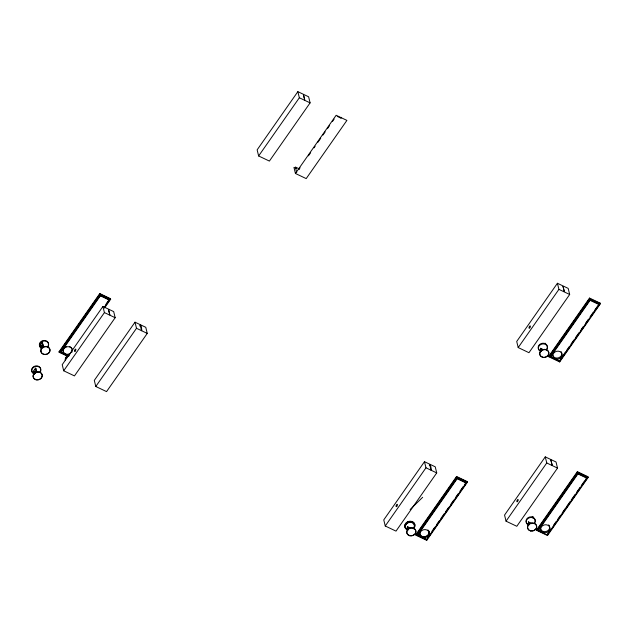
<?xml version="1.0" encoding="UTF-8"?>
<svg xmlns="http://www.w3.org/2000/svg" width="632" height="632" viewBox="0 0 632 632"><rect width="100%" height="100%" fill="white"/><g stroke="black" fill="none" stroke-linecap="round" stroke-linejoin="round"><path stroke-width="0.95" d="M41.862 347.331C41.112 340.774 42.502 352.048 41.996 345.349M41.42 349.512L40.314 344.977L42.218 342.26L43.75 347M41.696 343.824L42.644 342.465M36.846 371.979L35.534 368.148L33.63 370.865L34.515 374.492M35.013 369.712L35.961 368.353M67.466 356.235L59.195 352.293L59.06 351.763L99.777 293.564L110.529 298.683L110.663 299.213L104.438 308.108M59.195 352.293L99.903 294.093L99.777 293.564M104.367 307.294L109.257 299.584L100.219 295.278L60.593 351.929L60.727 352.459L68.114 355.982M60.727 352.459L100.354 295.815L100.219 295.278M102.921 306.481L62.213 364.68L63.698 370.787L74.458 375.906L115.166 317.706L113.681 311.6L102.921 306.481L104.414 312.587L63.698 370.787M105.907 304.371L108.696 300.382M106.571 304.34L109.968 299.497M135.011 322.186L94.302 380.385L95.788 386.484L106.547 391.611L147.256 333.412L145.771 327.305L135.011 322.186L136.504 328.292L95.788 386.484M297.854 91.656L257.145 149.855L258.63 155.962L269.39 161.081L310.099 102.882L308.613 96.775L297.854 91.656L299.347 97.763L258.63 155.962M139.838 325.867C141.679 321.743 142.745 339.305 140.383 325.093M140.051 325.97L140.596 325.196M295.436 173.476L336.145 115.277L346.905 120.404L306.196 178.603L295.436 173.476L293.951 167.369L296.432 168.554M298.944 169.392L300.058 167.796M308.432 155.828L310.66 152.636M314.009 147.849L315.131 146.253M317.92 142.263L320.708 138.274M322.944 135.082L325.172 131.891M327.408 128.699L329.635 125.507M332.432 121.518L334.107 119.124M340.964 118.137L341.501 117.362L340.743 118.034L337.219 116.359M424.475 461.692L383.766 519.891L385.251 525.998L396.011 531.117L436.72 472.918L435.235 466.811L424.475 461.692L425.968 467.798L385.251 525.998M429.333 465.507C431.174 461.392 432.169 478.614 429.878 464.733M429.547 465.61L430.092 464.836M557.424 283.262L516.715 341.462L518.201 347.568L528.96 352.695L569.669 294.496L568.184 288.389L557.424 283.262L558.917 289.369L518.201 347.568M414.892 525.445A5.127 4.337 -13.7 0 0 410.61 521.242A5.127 4.337 -13.7 0 0 404.914 524.742A5.127 4.337 -13.7 0 0 407.853 529.782L407.648 526.725L410.658 528.154M540.992 351.408L540.597 348.295L543.615 349.733M456.565 476.496L415.856 534.696L415.982 535.225L426.734 540.344L467.451 482.145L467.325 481.616L456.565 476.496L456.691 477.026L415.982 535.225M457.015 478.211L417.389 534.862L417.515 535.391L426.553 539.688L466.179 483.046L466.045 482.516L457.015 478.211L457.141 478.74L417.515 535.391M548.805 356.266L589.514 298.075L600.274 303.194L600.4 303.723L559.691 361.923L548.932 356.803L548.805 356.266L559.557 361.393L559.691 361.923M548.932 356.803L589.64 298.604L589.514 298.075M589.964 299.789L590.091 300.318L550.464 356.969L550.338 356.432L589.964 299.789L598.994 304.087L599.128 304.616L559.502 361.267L561.042 358.344M427.54 537.563L429.768 534.372M432.004 531.18L434.792 527.191M436.467 524.797L439.256 520.808M440.931 518.414L444.28 513.626M445.394 512.031L448.744 507.243M450.979 504.052L453.768 500.07M455.443 497.676L458.232 493.687M459.906 491.293L463.256 486.506M464.37 484.91L466.045 482.516M428.306 537.39L432.264 531.733M433.963 529.308L437.352 524.457M440.18 520.413L443.008 516.376M444.699 513.95L448.096 509.1M450.355 505.869L453.752 501.018M454.882 499.399L458.84 493.742M462.229 488.892L465.626 484.041M562.164 356.748L565.506 351.961M566.628 350.365L569.416 346.375M571.091 343.982L573.88 339.992M575.554 337.599L578.904 332.811M581.14 329.62L583.368 326.428M585.603 323.236L588.392 319.247M590.067 316.853L593.416 312.066M594.53 310.47L597.88 305.683M559.557 361.393L561.816 358.154M562.954 356.543L566.912 350.878M568.603 348.461L572.56 342.797M574.259 340.372L577.656 335.521M580.476 331.484L583.304 327.439M585.003 325.014L588.4 320.163M590.659 316.932L594.048 312.082M595.178 310.47L600.274 303.194M545.266 456.865L504.557 515.064L506.042 521.171L516.802 526.29L557.511 468.091L556.026 461.984L545.266 456.865L546.759 462.972L506.042 521.171M531.18 523.715L531.449 523.328L528.439 521.898L528.834 525.002M536.639 529.869L577.356 471.669L588.108 476.789L588.242 477.318L547.525 535.517L536.773 530.398L536.639 529.869L547.399 534.988L547.525 535.517M536.773 530.398L577.482 472.199L577.356 471.669M577.798 473.384L577.932 473.913L538.306 530.564L538.172 530.035L577.798 473.384L586.836 477.689L586.97 478.219L547.344 534.862L547.209 534.332M547.77 533.534L551.12 528.747M553.348 525.555L556.144 521.566M557.819 519.172L560.608 515.183M562.283 512.789L565.632 508.002M566.746 506.406L570.096 501.618M571.209 500.023L575.12 494.437M576.795 492.044L580.137 487.256M581.258 485.66L584.608 480.873M585.722 479.285L586.836 477.689M551.357 529.332L554.754 524.481M555.884 522.862L558.712 518.825M561.532 514.78L564.36 510.735M566.059 508.31L569.448 503.459M571.715 500.228L575.104 495.377M576.234 493.766L580.192 488.102M581.89 485.676L586.978 478.408M35.4 373.196L35.258 371.158L35.179 373.22M410.136 509.511L422.666 497.281M531.623 517.371L532.91 516.763L533.045 517.292M407.845 529.545L406.676 528.913A4.614 3.903 -13.7 0 1 408.627 522.166A4.614 3.903 -13.7 0 1 414.308 526.551M299.347 97.763L310.099 102.882M589.64 298.604L600.4 303.723M590.091 300.318L599.128 304.616M558.917 289.369L569.669 294.496M299.457 168.965L295.349 167.006L296.708 172.583M540.328 348.682L542.588 349.757M550.338 356.432L558.546 360.343M577.482 472.199L588.242 477.318M577.932 473.913L586.97 478.219M546.759 462.972L557.511 468.091M99.903 294.093L110.663 299.213M100.354 295.815L109.383 300.113M456.691 477.026L467.451 482.145M457.141 478.74L466.179 483.046M104.414 312.587L115.166 317.706M136.504 328.292L147.256 333.412M425.968 467.798L436.72 472.918M538.172 530.035L541.458 531.599M61.415 352.316L66.344 354.663M59.06 351.763L62.371 353.335M40.314 344.977L40.748 345.183M407.379 527.112L409.639 528.186M420.667 536.426L426.418 539.159L426.553 539.688M416.678 535.091L419.988 536.663M421.647 537.453L426.608 539.815L426.734 540.344M35.313 371.229C36.174 371.213 34.302 372.659 35.605 373.425M34.855 371.893L35.281 372.098M545.068 343.16L545.203 343.697M540.597 348.295L541.261 351.021M528.439 521.898L529.103 524.615M407.648 526.725L408.312 529.442M407.853 529.782L407.917 530.043A5.127 4.337 -13.7 0 1 405.46 523.991A5.127 4.337 -13.7 0 1 412.941 522.182A5.127 4.337 -13.7 0 1 413.518 528.684M42.218 342.26L43.545 347.703M35.534 368.148L36.64 372.683M34.065 371.071L34.507 372.88M532.91 516.763L532.91 517.987M43.363 354.054A4.614 3.903 -13.7 0 1 41.214 349.054A4.614 3.903 -13.7 0 1 47.123 346.636A4.614 3.903 -13.7 0 1 49.683 351.471M49.494 351.858A4.614 3.903 -13.7 0 1 46.634 354.102M46.168 354.22A4.614 3.903 -13.7 0 1 43.806 354.189M41.23 348.232A4.614 3.903 -13.7 0 1 40.464 342.749A4.614 3.903 -13.7 0 1 46.894 341.667A4.614 3.903 -13.7 0 1 47.661 347.15M41.491 347.908A4.614 3.903 -13.7 0 1 39.824 342.947A4.614 3.903 -13.7 0 1 45.52 340.616A4.614 3.903 -13.7 0 1 48.372 345.096M48.04 345.886A4.614 3.903 -13.7 0 1 47.803 346.265M409.71 535.517A4.614 3.903 -13.7 0 1 407 530.643A4.614 3.903 -13.7 0 1 412.878 527.918A4.614 3.903 -13.7 0 1 415.595 532.792M415.406 533.187A4.614 3.903 -13.7 0 1 413.842 534.822M413.431 535.059A4.614 3.903 -13.7 0 1 412.538 535.423M411.598 535.628A4.614 3.903 -13.7 0 1 410.168 535.604M407.948 529.94A4.614 3.903 -13.7 0 1 406.099 524.434A4.614 3.903 -13.7 0 1 412.807 522.996A4.614 3.903 -13.7 0 1 413.249 528.802M414.323 524.647A4.614 3.903 -13.7 0 1 414.387 525.461M405.404 526.97A4.614 3.903 -13.7 0 1 405.238 526.172M405.231 525.761A4.614 3.903 -13.7 0 1 405.373 524.939M405.704 524.141A4.614 3.903 -13.7 0 1 405.934 523.77M406.526 523.083A4.614 3.903 -13.7 0 1 408.114 522.064M409.03 521.779A4.614 3.903 -13.7 0 1 411.835 521.945M412.254 522.119A4.614 3.903 -13.7 0 1 413.857 523.509M428.433 530.635A4.669 3.95 -13.7 0 1 425.36 536.576A4.669 3.95 -13.7 0 1 419.711 532.91M419.996 531.67A4.669 3.95 -13.7 0 1 420.185 531.275M427.896 529.979A4.669 3.95 -13.7 0 1 428.188 530.295M528.565 529.64A4.614 3.903 -13.7 0 1 528.921 524.26A4.614 3.903 -13.7 0 1 535.162 523.77A4.614 3.903 -13.7 0 1 535.683 529.087M535.367 529.418A4.614 3.903 -13.7 0 1 535.012 529.719M534.633 529.995A4.614 3.903 -13.7 0 1 533.787 530.43M533.329 530.596A4.614 3.903 -13.7 0 1 528.889 529.924M528.739 525.113A4.614 3.903 -13.7 0 1 526.804 519.725A4.614 3.903 -13.7 0 1 533.337 518.019A4.614 3.903 -13.7 0 1 534.356 523.644M526.796 523.225A4.614 3.903 -13.7 0 1 529.821 516.952A4.614 3.903 -13.7 0 1 535.035 521.455M534.704 522.253A4.614 3.903 -13.7 0 1 534.475 522.625M527.404 523.817A4.614 3.903 -13.7 0 1 527.08 523.533M549.627 526.693A4.669 3.95 -13.7 0 1 546.087 531.48A4.669 3.95 -13.7 0 1 540.605 529.047M548.623 524.884A4.669 3.95 -13.7 0 1 548.908 525.2M549.161 525.54A4.669 3.95 -13.7 0 1 549.516 526.29M543.117 357.183A4.614 3.903 -13.7 0 1 540.289 351.574A4.614 3.903 -13.7 0 1 547.557 350.349A4.614 3.903 -13.7 0 1 546.38 356.638M545.945 356.835A4.614 3.903 -13.7 0 1 544.547 357.199M540.479 351.345A4.614 3.903 -13.7 0 1 539.136 345.886A4.614 3.903 -13.7 0 1 545.629 344.495A4.614 3.903 -13.7 0 1 546.514 350.049M539.562 350.223A4.614 3.903 -13.7 0 1 539.064 345.104A4.614 3.903 -13.7 0 1 544.926 343.571A4.614 3.903 -13.7 0 1 547.051 348.264M546.633 349.03A4.614 3.903 -13.7 0 1 546.356 349.385M561.074 351.605A4.669 3.95 -13.7 0 1 558.941 357.657A4.669 3.95 -13.7 0 1 552.66 355.05M429.333 531.409A5.182 4.385 -13.7 0 1 429.096 533.708M428.883 534.143A5.182 4.385 -13.7 0 1 426.663 536.244M426.173 536.473A5.182 4.385 -13.7 0 1 424.609 536.884M423.006 536.86A5.182 4.385 -13.7 0 1 420.691 535.897M420.32 535.581A5.182 4.385 -13.7 0 1 420.003 535.233M419.498 534.451A5.182 4.385 -13.7 0 1 419.324 534.024M419.293 531.741A5.182 4.385 -13.7 0 1 420.241 530.027M420.588 529.656A5.182 4.385 -13.7 0 1 420.983 529.316M414.742 526.361A5.127 4.337 -13.7 0 1 413.802 528.052M429.278 531.236A5.182 4.385 -13.7 0 1 429.468 532.136M429.42 533.06A5.182 4.385 -13.7 0 1 429.318 533.519M427.619 535.944A5.182 4.385 -13.7 0 1 427.192 536.244M426.244 536.742A5.182 4.385 -13.7 0 1 425.731 536.923M422.065 536.876A5.182 4.385 -13.7 0 1 421.157 536.442M419.79 535.122A5.182 4.385 -13.7 0 1 419.277 533.85M419.356 532.002A5.182 4.385 -13.7 0 1 421.054 529.584M414.165 526.954A4.614 3.903 -13.7 0 1 413.747 527.72M35.605 379.429A4.614 3.903 -13.7 0 1 33.393 374.555A4.614 3.903 -13.7 0 1 39.066 371.932A4.614 3.903 -13.7 0 1 42.068 376.443M41.925 376.846A4.614 3.903 -13.7 0 1 39.326 379.311M38.876 379.477A4.614 3.903 -13.7 0 1 36.048 379.563M34.278 373.986A4.614 3.903 -13.7 0 1 32.351 368.606A4.614 3.903 -13.7 0 1 38.884 366.9A4.614 3.903 -13.7 0 1 39.903 372.525M33.338 373.07A4.614 3.903 -13.7 0 1 34.041 366.449A4.614 3.903 -13.7 0 1 40.74 369.23M40.614 370.471A4.614 3.903 -13.7 0 1 40.045 371.64M34.594 373.591A4.614 3.903 -13.7 0 1 33.733 373.283M65.42 360.596A4.614 3.903 -13.7 0 1 69.157 355.8M65.396 360.453A4.614 3.903 -13.7 0 1 69.03 355.271M70.286 353.73A4.614 3.903 -13.7 0 1 63.429 352.245A4.614 3.903 -13.7 0 1 67.284 346.739A4.614 3.903 -13.7 0 1 72.269 350.894M71.851 352.095A4.614 3.903 -13.7 0 1 71.614 352.474M70.871 347.331A4.614 3.903 -13.7 0 1 72.111 351.037M71.779 351.827A4.614 3.903 -13.7 0 1 71.55 352.206M70.602 353.193A4.614 3.903 -13.7 0 1 64.006 352.964A4.614 3.903 -13.7 0 1 65.136 347.26M65.546 347.023A4.614 3.903 -13.7 0 1 66.431 346.652M69.702 346.699A4.614 3.903 -13.7 0 1 70.508 347.079M303.439 94.666L304.703 99.84L303.439 94.666M563.041 286.407L564.305 291.589L563.041 286.407M550.883 460.009L552.147 465.184L550.883 460.009M108.538 309.617L109.802 314.799L108.538 309.617M75.255 351.029A1.28 0.474 -64.5 0 0 75.721 349.117A1.28 0.474 -64.5 0 0 74.521 350.665A1.28 0.474 -64.5 0 0 75.255 351.029M43.869 354.457A4.614 3.903 -13.7 0 0 49.968 349.693A4.614 3.903 -13.7 0 0 42.526 347.829A4.614 3.903 -13.7 0 0 43.869 354.457M409.781 535.778A4.614 3.903 -13.7 0 0 415.872 531.014A4.614 3.903 -13.7 0 0 408.43 529.15A4.614 3.903 -13.7 0 0 409.781 535.778M396.817 506.248A1.28 0.474 -64.5 0 0 397.275 504.328A1.28 0.474 -64.5 0 0 396.082 505.877A1.28 0.474 -64.5 0 0 396.817 506.248M422.927 537.398A4.669 3.95 -13.7 0 0 429.096 532.578A4.669 3.95 -13.7 0 0 421.568 530.698A4.669 3.95 -13.7 0 0 422.927 537.398M530.564 530.951A4.614 3.903 -13.7 0 0 536.663 526.187A4.614 3.903 -13.7 0 0 529.221 524.323A4.614 3.903 -13.7 0 0 530.564 530.951M517.608 501.413A1.28 0.474 -64.5 0 0 518.066 499.501A1.28 0.474 -64.5 0 0 516.873 501.05A1.28 0.474 -64.5 0 0 517.608 501.413M543.717 532.571A4.669 3.95 -13.7 0 0 549.887 527.752A4.669 3.95 -13.7 0 0 542.359 525.864A4.669 3.95 -13.7 0 0 543.717 532.571M542.73 357.357A4.614 3.903 -13.7 0 0 548.821 352.593A4.614 3.903 -13.7 0 0 541.387 350.728A4.614 3.903 -13.7 0 0 542.73 357.357M529.766 327.818A1.28 0.474 -64.5 0 0 530.224 325.899A1.28 0.474 -64.5 0 0 529.031 327.455A1.28 0.474 -64.5 0 0 529.766 327.818M555.876 358.976A4.669 3.95 -13.7 0 0 562.046 354.157A4.669 3.95 -13.7 0 0 554.517 352.269A4.669 3.95 -13.7 0 0 555.876 358.976M36.111 379.832A4.614 3.903 -13.7 0 0 42.21 375.068A4.614 3.903 -13.7 0 0 34.768 373.196A4.614 3.903 -13.7 0 0 36.111 379.832"/></g></svg>
